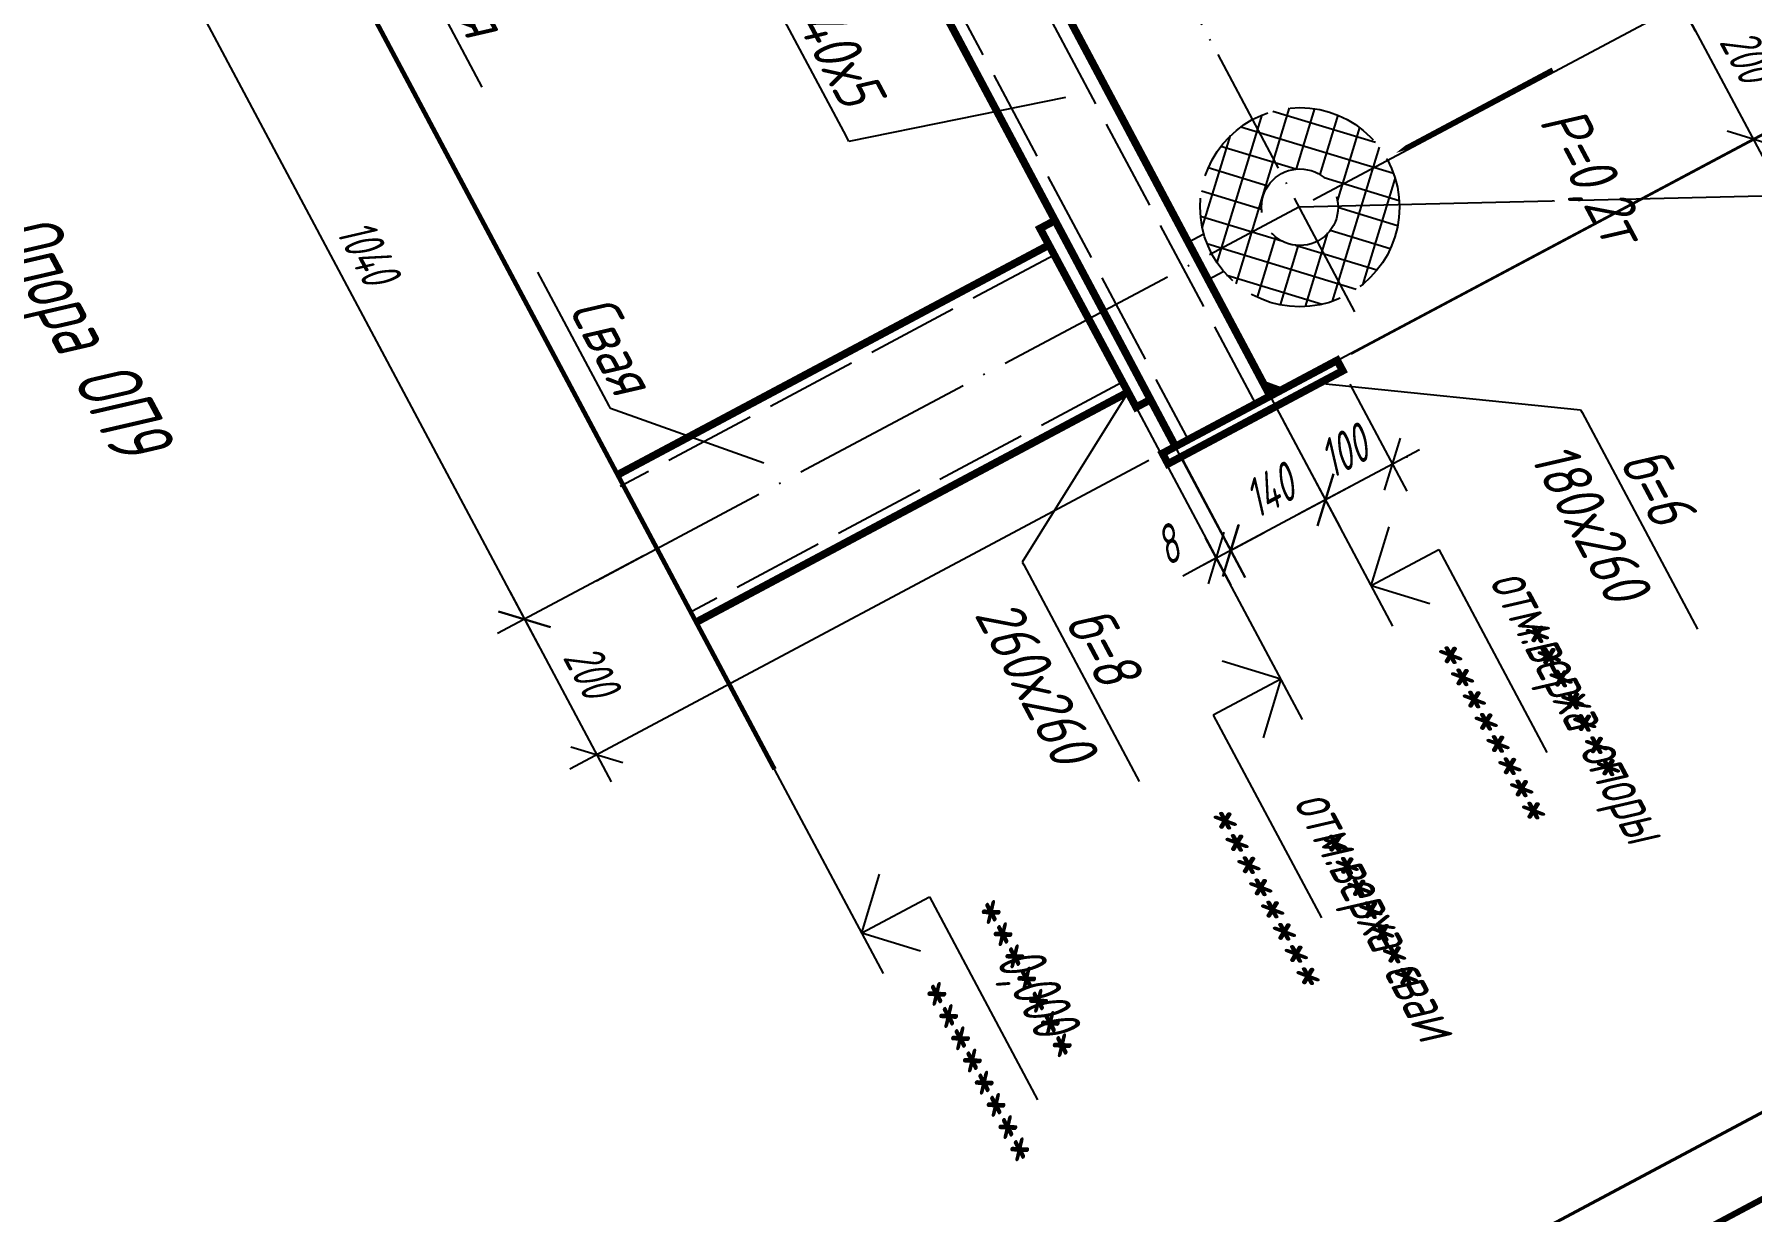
# Model space of a CAD drawing. Extents: x 5370511 to 5386565, y 1010429 to 1053793.
# Drawn here: x 5379063.2 to 5379175.2, y 1041357.9 to 1041434.7 of the extents above; entities that cross this region are included whole.
import ezdxf
from ezdxf import colors
from ezdxf.entities.mleader import LeaderData, LeaderLine
from ezdxf.enums import TextEntityAlignment as Align
from ezdxf.math import Vec2, Vec3

# ---------------------------------------------------------------- set-up
doc = ezdxf.new("R2010")
doc.units = 0
doc.header["$PDMODE"] = 32
doc.header["$PDSIZE"] = 0.3
doc.linetypes.add('ACAD_ISO02W100', pattern=[15, 12, -3])
doc.linetypes.add('ACAD_ISO04W100', pattern=[30, 24, -3, 0, -3])
doc.layers.get('0').update_dxf_attribs({"linetype": 'CONTINUOUS'})
doc.layers.get('DEFPOINTS').update_dxf_attribs({"linetype": 'CONTINUOUS'})
doc.layers.add('Строения', color=7, linetype='CONTINUOUS')
doc.styles.add('ГОСТ_НИПИ', font='gost_nipi.shx', dxfattribs={"oblique": 15})
doc.styles.add('ГОСТ_НИПИ_разм', font='gost_nipi.shx', dxfattribs={"width": 0.8, "oblique": 15, "height": 2.5})
doc.linetypes.add('земля', pattern='A,15,[35,ESKDSHAPES.SHX,S=1,R=0,X=0,Y=0],0.1', length=15.1)
doc.linetypes.add('Сварка1', pattern='A,2,[34,ESKDSHAPES.SHX,S=2,R=0,X=0,Y=0],0.1', length=2.1)
doc.linetypes.add('Сварка3', pattern='A,2,[33,ESKDSHAPES.SHX,S=2,R=0,X=0,Y=0],2', length=4)
doc.dimstyles.new('Лист М20', dxfattribs={"dimtxt": 2.5, "dimasz": 2.5, "dimexe": 2, "dimexo": 1, "dimgap": 1, "dimtad": 1, "dimdec": 0, "dimlfac": 20, "dimzin": 0, "dimdsep": 46, "dimtxsty": 'ГОСТ_НИПИ_разм', "dimblk": 'OBLIQUE', "dimcen": 0.09, "dimdle": 2, "dimaunit": 1, "dimadec": 0, "dimazin": 0, "dimtfac": 1, "dimtdec": 0, "dimtofl": 0, "dimtmove": 1, "dimatfit": 3, "dimldrblk": 'NONE', "dimfxl": 1, "dimtolj": 1, "dimtzin": 0, "dimarcsym": 0})

# ---------------------------------------------------------------- blocks, each defined once
blk = doc.blocks.new('*U427')
at = {"lineweight": 50, "const_width": 0.4}
blk.add_lwpolyline([(-420, 297), (0, 297), (0, 0), (-420, 0)], close=True, dxfattribs=at)
at = {"lineweight": 50}
blk.add_lwpolyline([(-400, 5), (-5, 5), (-5, 292), (-400, 292)], close=True, dxfattribs=at)
at = {"style": 'ГОСТ_НИПИ', "oblique": 15}
blk.add_attdef('СКВОЗНАЯ_НУМЕРАЦИЯ', text='', height=3, dxfattribs=at).set_placement((-10, 288.5), align=Align.MIDDLE_CENTER)
at = {"style": 'ГОСТ_НИПИ', "oblique": 15, "width": 0.8}
for tag, p in [('ДАТА_СОГЛ_1', (-406.75, 146)), ('ДАТА_СОГЛ_2', (-401.75, 146)), ('ФАМИЛИЯ_СОГЛ_1', (-406.75, 111)), ('ФАМИЛИЯ_СОГЛ_2', (-401.75, 111)), ('ХАРАКТЕР_РАБОТЫ_СОГЛ_1', (-406.75, 91)), ('ХАРАКТЕР_РАБОТЫ_СОГЛ_2', (-401.75, 91))]:
    blk.add_attdef(tag, p, '', height=3, rotation=90, dxfattribs=at)
at = {"style": 'ГОСТ_НИПИ', "oblique": 15}
for tag, width, p in [('ОБОЗНАЧЕНИЕ_ДОКУМЕНТА', 0.8, (-65, 55)), ('НАИМЕНОВАНИЕ_ПРОЕКТА', 0.8, (-65, 42.5)), ('НАИМЕНОВАНИЕ_ОБЪЕКТА', 0.8, (-90, 27.5)), ('СТАДИЯ', 0.8, (-47.5, 25)), ('ЛИСТ', 0.8, (-32.5, 25)), ('ЛИСТОВ', 0.8, (-15, 25)), ('НАИМЕНОВАНИЕ_ЧЕРТЕЖА', 0.8, (-90, 12.5)), ('ПРЕДПРИЯТИЕ', 0.7, (-30.48, 12.55))]:
    blk.add_attdef(tag, text='', height=3, dxfattribs=dict(at, width=width)).set_placement(p, align=Align.MIDDLE_CENTER)
at = {"style": 'ГОСТ_НИПИ', "oblique": 15, "width": 0.8}
blk.add_attdef('РАЗРАБ', text='', height=3, dxfattribs=at).set_placement((-189.18, 32.18), align=Align.MIDDLE_LEFT)
for tag, p in [('ФАМИЛИЯ_5', (-169, 31)), ('ДАТА_1', (-134, 31)), ('ХАРАКТЕР_РАБОТЫ_1', (-189, 26)), ('ФАМИЛИЯ_1', (-169, 26)), ('ДАТА_2', (-134, 26)), ('ХАРАКТЕР_РАБОТЫ_2', (-189, 20.72)), ('ФАМИЛИЯ_2', (-169.15, 20.71)), ('ДАТА_3', (-134, 20.72)), ('ХАРАКТЕР_РАБОТЫ_3', (-189, 16)), ('ФАМИЛИЯ_3', (-169.01, 15.99)), ('ДАТА_4', (-134, 16)), ('ФАМИЛИЯ_6', (-169, 11)), ('ДАТА_5', (-134, 11)), ('ХАРАКТЕР_РАБОТЫ_4', (-189, 6)), ('ФАМИЛИЯ_4', (-169, 6)), ('ДАТА_6', (-134, 6))]:
    blk.add_attdef(tag, p, '', height=3, dxfattribs=at)
at = {"style": 'ГОСТ_НИПИ', "oblique": 15, "width": 0.8, "flags": 8}
blk.add_attdef('НКОНТР', text='', height=3, dxfattribs=at).set_placement((-189.36, 12.34), align=Align.MIDDLE_LEFT)
at = {"style": 'ГОСТ_НИПИ', "oblique": 15, "width": 0.8}
blk.add_attdef('ФОРМАТ', text='', height=3, dxfattribs=at).set_placement((-38.94, 0.42), align=Align.BOTTOM_CENTER)
blk = doc.blocks.new('*U808')
at = {"ltscale": 100}
for p, q in [((0, 0), (0, 5)), ((0, 0), (-2.83, 2.83)), ((0, 0), (2.83, 2.83)), ((3, 0), (-14.68, 0))]:
    blk.add_line(p, q, dxfattribs=at)
at = {"color": 1, "ltscale": 0.35, "insert": (6.76, 9.9), "char_height": 3, "attachment_point": 1, "style": 'ГОСТ_НИПИ', "bg_fill": 3, "box_fill_scale": 1.5, "bg_fill_color": 256, "bg_fill_transparency": 0}
blk.add_mtext_dynamic_manual_height_columns('{\\C255;\\c16777215;*******}', width=12.6457, gutter_width=12.5, heights=[0], dxfattribs=at)
at = {"color": 1, "ltscale": 0.35, "insert": (5.31, 4.26), "char_height": 3, "attachment_point": 1, "style": 'ГОСТ_НИПИ'}
blk.add_mtext_dynamic_manual_height_columns('{\\C255;\\c16777215;********}', width=16.2559, gutter_width=12.5, heights=[3.52], dxfattribs=at)
at = {"style": 'ГОСТ_НИПИ', "oblique": 15, "width": 0.8}
blk.add_attdef('СУФФИКС', (5.39, 1.08), '', height=3, dxfattribs=at)
at = {"ltscale": 100}
blk.add_line((0, 5), (15, 5), dxfattribs=at)
at = {"style": 'ГОСТ_НИПИ', "oblique": 15, "width": 0.8}
blk.add_attdef('УРОВЕНЬ', text='', height=3, rotation=360, dxfattribs=at).set_placement((13.17, 7.98, -1), align=Align.MIDDLE)
blk = doc.blocks.new('_None')
blk = doc.blocks.new('_Oblique')
at = {"color": 0, "linetype": 'ByBlock', "lineweight": -2}
blk.add_line((-0.5, -0.5), (0.5, 0.5), dxfattribs=at)
blk = doc.blocks.new('*D829')
at = {"color": 0, "lineweight": -2, "transparency": 16777216}
for p, q in [((5379171.55, 1041434.96), (5379157.43, 1041461.45)), ((5379127.75, 1041443.37), (5379160.14, 1041460.63)), ((5379146.6, 1041423.94), (5379172.37, 1041437.67))]:
    blk.add_line(p, q, dxfattribs=at)
at = {"layer": 'DEFPOINTS', "color": 0, "lineweight": 15, "transparency": 16777216}
for p in [(5379158.37, 1041459.69), (5379126.87, 1041442.9), (5379145.72, 1041423.47)]:
    blk.add_point(p, dxfattribs=at)
at = {"color": 0, "lineweight": -2, "transparency": 16777216, "xscale": 2.5, "yscale": 2.5, "zscale": 2.5}
for p, rotation in [((5379158.37, 1041459.69), 118.0491553040555), ((5379170.6, 1041436.73), 298.0491553040555)]:
    blk.add_blockref('_Oblique', p, dxfattribs=dict(at, rotation=rotation))
at = {"color": 0, "transparency": 16777216, "insert": (5379166.47, 1041449.26), "char_height": 2.5, "attachment_point": 5, "rotation": 298.0492, "style": 'ГОСТ_НИПИ_разм'}
blk.add_mtext('\\A1;520', dxfattribs=at)
blk = doc.blocks.new('*D830')
at = {"color": 0, "lineweight": -2, "transparency": 16777216}
for p, q in [((5379146.6, 1041423.94), (5379172.37, 1041437.67)), ((5379169.66, 1041438.49), (5379176.23, 1041426.17)), ((5379144.67, 1041411.62), (5379177.06, 1041428.87))]:
    blk.add_line(p, q, dxfattribs=at)
at = {"layer": 'DEFPOINTS', "color": 0, "lineweight": 15, "transparency": 16777216}
for p in [(5379175.29, 1041427.93), (5379145.72, 1041423.47), (5379143.79, 1041411.15)]:
    blk.add_point(p, dxfattribs=at)
at = {"color": 0, "lineweight": -2, "transparency": 16777216, "xscale": 2.5, "yscale": 2.5, "zscale": 2.5}
for p, rotation in [((5379170.6, 1041436.73), 118.0491553040555), ((5379175.29, 1041427.93), 298.0491553040555)]:
    blk.add_blockref('_Oblique', p, dxfattribs=dict(at, rotation=rotation))
at = {"color": 0, "transparency": 16777216, "insert": (5379174.93, 1041433.39), "char_height": 2.5, "attachment_point": 5, "rotation": 298.0492, "style": 'ГОСТ_НИПИ_разм'}
blk.add_mtext('\\A1;200', dxfattribs=at)
blk = doc.blocks.new('*U809')
at = {"ltscale": 100}
for p, q in [((0, 0), (0, 5)), ((0, 0), (-2.83, 2.83)), ((0, 0), (2.83, 2.83)), ((-3, 0), (25.64, 0))]:
    blk.add_line(p, q, dxfattribs=at)
at = {"color": 1, "ltscale": 0.35, "insert": (-2.26, 9.9), "char_height": 3, "attachment_point": 3, "style": 'ГОСТ_НИПИ', "bg_fill": 3, "box_fill_scale": 1.5, "bg_fill_color": 256, "bg_fill_transparency": 0}
blk.add_mtext_dynamic_manual_height_columns('{\\C255;\\c16777215;*******}', width=12.6457, gutter_width=12.5, heights=[0], dxfattribs=at)
at = {"color": 1, "ltscale": 0.35, "insert": (-5.31, 4.26), "char_height": 3, "attachment_point": 3, "style": 'ГОСТ_НИПИ'}
blk.add_mtext_dynamic_manual_height_columns('{\\C255;\\c16777215;********}', width=16.2559, gutter_width=12.5, heights=[3.52], dxfattribs=at)
at = {"style": 'ГОСТ_НИПИ', "oblique": 15, "width": 0.8}
blk.add_attdef('СУФФИКС', (-5.39, 1.08), '', height=3, dxfattribs=at)
at = {"ltscale": 100}
blk.add_line((0, 5), (-15, 5), dxfattribs=at)
at = {"style": 'ГОСТ_НИПИ', "oblique": 15, "width": 0.8}
blk.add_attdef('УРОВЕНЬ', text='', height=3, dxfattribs=at).set_placement((-8.67, 7.98, -1), align=Align.MIDDLE)
blk = doc.blocks.new('*D831')
at = {"color": 0, "lineweight": -2, "transparency": 16777216}
for p, q in [((5379111.71, 1041475.6), (5379149.64, 1041495.81)), ((5379146.94, 1041496.63), (5379182.68, 1041429.55)), ((5379149.07, 1041413.9), (5379183.51, 1041432.25))]:
    blk.add_line(p, q, dxfattribs=at)
at = {"layer": 'DEFPOINTS', "color": 0, "lineweight": 15, "transparency": 16777216}
for p in [(5379110.83, 1041475.13), (5379181.74, 1041431.31), (5379148.18, 1041413.43)]:
    blk.add_point(p, dxfattribs=at)
at = {"color": 0, "lineweight": -2, "transparency": 16777216, "xscale": 2.5, "yscale": 2.5, "zscale": 2.5}
for p, rotation in [((5379147.88, 1041494.87), 118.0491553040555), ((5379181.74, 1041431.31), 298.0491553040555)]:
    blk.add_blockref('_Oblique', p, dxfattribs=dict(at, rotation=rotation))
at = {"color": 0, "transparency": 16777216, "insert": (5379166.8, 1041464.15), "char_height": 2.5, "attachment_point": 5, "rotation": 298.0492, "style": 'ГОСТ_НИПИ_разм'}
blk.add_mtext('\\A1;1440', dxfattribs=at)
blk = doc.blocks.new('*D832')
at = {"color": 0, "lineweight": -2, "transparency": 16777216}
for p, q in [((5379148.99, 1041411.91), (5379152.71, 1041404.93)), ((5379144.62, 1041409.58), (5379148.34, 1041402.6)), ((5379153.54, 1041407.64), (5379145.63, 1041403.43))]:
    blk.add_line(p, q, dxfattribs=at)
at = {"layer": 'DEFPOINTS', "color": 0, "lineweight": 15, "transparency": 16777216}
for p in [(5379148.52, 1041412.8), (5379144.15, 1041410.47), (5379147.4, 1041404.37)]:
    blk.add_point(p, dxfattribs=at)
at = {"color": 0, "lineweight": -2, "transparency": 16777216, "xscale": 2.5, "yscale": 2.5, "zscale": 2.5}
for p, rotation in [((5379151.77, 1041406.7), 28.04915530994217), ((5379147.4, 1041404.37), 208.0491553099422)]:
    blk.add_blockref('_Oblique', p, dxfattribs=dict(at, rotation=rotation))
at = {"color": 0, "transparency": 16777216, "insert": (5379148.53, 1041407.52), "char_height": 2.5, "attachment_point": 5, "rotation": 28.0492, "style": 'ГОСТ_НИПИ_разм'}
blk.add_mtext('\\A1;100', dxfattribs=at)
blk = doc.blocks.new('*D833')
at = {"color": 0, "lineweight": -2, "transparency": 16777216}
for p, q in [((5379144.62, 1041409.58), (5379148.34, 1041402.6)), ((5379138.08, 1041406.97), (5379142.16, 1041399.31)), ((5379149.16, 1041405.31), (5379139.46, 1041400.14))]:
    blk.add_line(p, q, dxfattribs=at)
at = {"layer": 'DEFPOINTS', "color": 0, "lineweight": 15, "transparency": 16777216}
for p in [(5379144.15, 1041410.47), (5379137.61, 1041407.85), (5379141.22, 1041401.08)]:
    blk.add_point(p, dxfattribs=at)
at = {"color": 0, "lineweight": -2, "transparency": 16777216, "xscale": 2.5, "yscale": 2.5, "zscale": 2.5}
for p, rotation in [((5379147.4, 1041404.37), 28.04915530994217), ((5379141.22, 1041401.08), 208.0491553099422)]:
    blk.add_blockref('_Oblique', p, dxfattribs=dict(at, rotation=rotation))
at = {"color": 0, "transparency": 16777216, "insert": (5379143.69, 1041404.94), "char_height": 2.5, "attachment_point": 5, "rotation": 28.0492, "style": 'ГОСТ_НИПИ_разм'}
blk.add_mtext('\\A1;140', dxfattribs=at)
blk = doc.blocks.new('*U811')
at = {"ltscale": 100}
for p, q in [((3, 0), (-10.45, 0)), ((0, 0), (-2.83, -2.83)), ((0, 0), (0, -5)), ((0, 0), (2.83, -2.83))]:
    blk.add_line(p, q, dxfattribs=at)
at = {"color": 1, "ltscale": 0.35, "insert": (10, -0.1), "char_height": 3, "attachment_point": 1, "style": 'ГОСТ_НИПИ', "bg_fill": 3, "box_fill_scale": 1.5, "bg_fill_color": 256, "bg_fill_transparency": 0}
blk.add_mtext_dynamic_manual_height_columns('{\\C255;\\c16777215;*******}', width=12.6457, gutter_width=12.5, heights=[0], dxfattribs=at)
at = {"color": 1, "ltscale": 0.35, "insert": (5.31, -5.74), "char_height": 3, "attachment_point": 1, "style": 'ГОСТ_НИПИ'}
blk.add_mtext_dynamic_manual_height_columns('{\\C255;\\c16777215;********}', width=16.2559, gutter_width=12.5, heights=[3.52], dxfattribs=at)
at = {"style": 'ГОСТ_НИПИ', "oblique": 15, "width": 0.8}
blk.add_attdef('СУФФИКС', (5.39, -8.92), '', height=3, dxfattribs=at)
at = {"ltscale": 100}
blk.add_line((0, -5), (15, -5), dxfattribs=at)
at = {"style": 'ГОСТ_НИПИ', "oblique": 15, "width": 0.8}
blk.add_attdef('УРОВЕНЬ', text='', height=3, rotation=360, dxfattribs=at).set_placement((16.41, -2.02, -1), align=Align.MIDDLE)
blk = doc.blocks.new('*D834')
at = {"color": 0, "lineweight": -2, "transparency": 16777216}
for p, q in [((5379078.45, 1041446.6), (5379068.92, 1041441.53)), ((5379069.75, 1041444.23), (5379096.08, 1041394.82)), ((5379102.9, 1041400.72), (5379093.37, 1041395.64))]:
    blk.add_line(p, q, dxfattribs=at)
at = {"layer": 'DEFPOINTS', "color": 0, "lineweight": 15, "transparency": 16777216}
for p in [(5379079.33, 1041447.07), (5379103.78, 1041401.19), (5379095.14, 1041396.58)]:
    blk.add_point(p, dxfattribs=at)
at = {"color": 0, "lineweight": -2, "transparency": 16777216, "xscale": 2.5, "yscale": 2.5, "zscale": 2.5}
for p, rotation in [((5379070.69, 1041442.47), 118.0491553040555), ((5379095.14, 1041396.58), 298.0491553040555)]:
    blk.add_blockref('_Oblique', p, dxfattribs=dict(at, rotation=rotation))
at = {"color": 0, "transparency": 16777216, "insert": (5379084.9, 1041420.58), "char_height": 2.5, "attachment_point": 5, "rotation": 298.0492, "style": 'ГОСТ_НИПИ_разм'}
blk.add_mtext('\\A1;1040', dxfattribs=at)
blk = doc.blocks.new('*D835')
at = {"color": 0, "lineweight": -2, "transparency": 16777216}
for p, q in [((5379134.14, 1041412.12), (5379141.22, 1041398.81)), ((5379135.05, 1041412.6), (5379142.13, 1041399.3)), ((5379141.19, 1041401.06), (5379143.4, 1041402.24)), ((5379140.28, 1041400.58), (5379138.08, 1041399.4))]:
    blk.add_line(p, q, dxfattribs=at)
at = {"layer": 'DEFPOINTS', "color": 0, "lineweight": 15, "transparency": 16777216}
for p in [(5379133.67, 1041413), (5379134.58, 1041413.49), (5379140.28, 1041400.58)]:
    blk.add_point(p, dxfattribs=at)
at = {"color": 0, "lineweight": -2, "transparency": 16777216, "xscale": 2.5, "yscale": 2.5, "zscale": 2.5}
for p, rotation in [((5379141.19, 1041401.06), 208.0491553099422), ((5379140.28, 1041400.58), 28.04915530994217)]:
    blk.add_blockref('_Oblique', p, dxfattribs=dict(at, rotation=rotation))
at = {"color": 0, "transparency": 16777216, "insert": (5379137.02, 1041401.39), "char_height": 2.5, "attachment_point": 5, "rotation": 28.0492, "style": 'ГОСТ_НИПИ_разм'}
blk.add_mtext('\\A1;8', dxfattribs=at)
blk = doc.blocks.new('*D837')
at = {"color": 0, "lineweight": -2, "transparency": 16777216}
for p, q in [((5379135.88, 1041406.93), (5379098.09, 1041386.79)), ((5379102.9, 1041400.72), (5379093.37, 1041395.64)), ((5379094.2, 1041398.35), (5379100.79, 1041385.97))]:
    blk.add_line(p, q, dxfattribs=at)
at = {"layer": 'DEFPOINTS', "color": 0, "lineweight": 15, "transparency": 16777216}
for p in [(5379136.76, 1041407.4), (5379103.78, 1041401.19), (5379099.85, 1041387.74)]:
    blk.add_point(p, dxfattribs=at)
at = {"color": 0, "lineweight": -2, "transparency": 16777216, "xscale": 2.5, "yscale": 2.5, "zscale": 2.5}
for p, rotation in [((5379095.14, 1041396.58), 118.0491553040555), ((5379099.85, 1041387.74), 298.0491553040555)]:
    blk.add_blockref('_Oblique', p, dxfattribs=dict(at, rotation=rotation))
at = {"color": 0, "transparency": 16777216, "insert": (5379099.48, 1041393.22), "char_height": 2.5, "attachment_point": 5, "rotation": 298.0492, "style": 'ГОСТ_НИПИ_разм'}
blk.add_mtext('\\A1;200', dxfattribs=at)

msp = doc.modelspace()

# ---------------------------------------------------------------- linework, layer by layer
at = {"linetype": 'ACAD_ISO02W100', "ltscale": 0.5}
msp.add_line((5379129.705, 1041420.346), (5379101.384, 1041405.241), dxfattribs=at)
for points in [[(5379104.59, 1041471.804), (5379138.431, 1041408.291)], [(5379111.933, 1041468.607), (5379142.823, 1041410.631)]]:
    msp.add_lwpolyline(points, dxfattribs=at)
at = {"ltscale": 0.35}
msp.add_lwpolyline([(5379151.994, 1041427.007, 0, 2.256, 0), (5379157.431, 1041429.904, 0.275, 0.275, 0), (5379162.214, 1041432.453, 0.275, 0.275, 0)], format="xyseb", dxfattribs=at)
at = {"linetype": 'Сварка3', "ltscale": 0.4}
for points in [[(5379135.954, 1041410.9), (5379129.726, 1041422.589)], [(5379129.45, 1041420.825), (5379134.671, 1041411.112)]]:
    msp.add_lwpolyline(points, dxfattribs=at)
at = {"color": 253}
for points in [[(5379139.458, 1041421.715), (5379138.444, 1041421.175)], [(5379140.757, 1041419.276), (5379139.744, 1041418.736)]]:
    msp.add_lwpolyline(points, dxfattribs=at)
at = {"color": 253, "linetype": 'ACAD_ISO02W100', "ltscale": 0.5}
msp.add_circle((5379145.721, 1041423.468), 2.5, dxfattribs=at)
at = {"layer": 'Строения', "const_width": 0.5}
for points in [[(5379129.684, 1041422.566), (5379128.772, 1041422.081), (5379135.042, 1041410.414), (5379135.954, 1041410.9)], [(5379129.354, 1041421), (5379101.196, 1041405.997)]]:
    msp.add_lwpolyline(points, dxfattribs=at)

# ---------------------------------------------------------------- block references
at = {"rotation": 298.0491553101125}
msp.add_blockref('*U427', (5378975.472, 1041251.954), dxfattribs=at)

# ---------------------------------------------------------------- texts
at = {"ltscale": 0.35, "style": 'ГОСТ_НИПИ', "oblique": 15, "width": 0.8}
msp.add_text('Опора ОП9', height=4, rotation=298.04916, dxfattribs=at).set_placement((5379059.44, 1041421.294), align=Align.BOTTOM_LEFT)

# ---------------------------------------------------------------- dimensions: what is measured, and where the dimension line sits
for base, p1, p2, picture, middle in [((5379158.371, 1041459.687), (5379145.721, 1041423.468), (5379126.868, 1041442.902), '*D829', (5379166.474, 1041449.265)), ((5379095.137, 1041396.582), (5379079.332, 1041447.072), (5379103.78, 1041401.187), '*D834', (5379084.899, 1041420.583))]:
    dim = msp.add_linear_dim(base=base, p1=p1, p2=p2, angle=298.04916, dimstyle='Лист М20')
    dim.commit()
    dim.dimension.update_dxf_attribs({"geometry": picture, "text_midpoint": middle})

# ---------------------------------------------------------------- leaders
ml = msp.add_multileader_mtext('Standard')
ml.set_content('{\\f@Batang|b0|i0|c204|p18;\\Q0;□\\fMS Shell Dlg 2|b0|i0|c204|p0;\\H0.70833x;\\Q15; \\Fgost_ful|c204;\\H1.4118x;140х140х5}', color=256, style='ГОСТ_НИПИ')
ml.set_leader_properties()
ml.set_arrow_properties(name='NONE')
ml.build(insert=Vec2(0, 0))
ml.multileader.update_dxf_attribs({"text_left_attachment_type": 6, "text_right_attachment_type": 6, "dogleg_length": 0.36})
ctx = ml.context
ctx.base_point, ctx.char_height, ctx.landing_gap_size, ctx.plane_origin, ctx.plane_x_axis, ctx.plane_y_axis = Vec3(5379104.146, 1041450.583), 3, 0.5, Vec3(5379046.911, 1041504.811), Vec3(0.4702289, -0.8825445), Vec3(0.8825445, 0.4702289)
ctx.left_attachment, ctx.right_attachment, ctx.text_align_type = 6, 6, 1
notes = []
notes.append((ctx, [(1, (1, 1, 0), (5379116.305, 1041427.763), (-0.4702289, 0.8825445), 0.36, [(0, [(5379130.428, 1041430.623)], 0, [])])]))
ctx.mtext.insert, ctx.mtext.text_direction, ctx.mtext.rotation, ctx.mtext.width, ctx.mtext.alignment, ctx.mtext.flow_direction = Vec3(5379114.175, 1041439.416), Vec3(0.4702289, -0.8825445), 5.2019391, 34.35956, 2, 5
ml = msp.add_multileader_mtext('Standard')
ml.set_content('Свая', color=256, style='ГОСТ_НИПИ')
ml.set_leader_properties()
ml.set_arrow_properties(name='NONE')
ml.build(insert=Vec2(0, 0))
ml.multileader.update_dxf_attribs({"text_left_attachment_type": 6, "text_right_attachment_type": 6, "dogleg_length": 0.2, "arrow_head_size": 0.2})
ctx = ml.context
ctx.base_point, ctx.char_height, ctx.arrow_head_size, ctx.landing_gap_size, ctx.plane_origin, ctx.plane_x_axis, ctx.plane_y_axis = Vec3(5379087.715, 1041440.02), 3, 0.2, 0.2, Vec3(5379014.013, 1041428.848), Vec3(0.4702289, -0.8825445), Vec3(0.8825445, 0.4702289)
ctx.left_attachment, ctx.right_attachment = 6, 6
notes.append((ctx, [(1, (1, 1, 0), (5379087.621, 1041440.197), (0.4702289, -0.8825445), 0.2, [(0, [(5379085.652, 1041448.382)], 0, [])])]))
ctx.mtext.insert, ctx.mtext.text_direction, ctx.mtext.rotation, ctx.mtext.flow_direction = Vec3(5379090.986, 1041441.537), Vec3(0.4702289, -0.8825445), 5.2019391, 5
ml = msp.add_multileader_mtext('Standard')
ml.set_content('ось трассы', color=256, style='ГОСТ_НИПИ')
ml.set_leader_properties()
ml.set_arrow_properties(name='NONE')
ml.build(insert=Vec2(0, 0))
ml.multileader.update_dxf_attribs({"text_left_attachment_type": 6, "text_right_attachment_type": 6, "dogleg_length": 0.2, "arrow_head_size": 0.2})
ctx = ml.context
ctx.base_point, ctx.char_height, ctx.arrow_head_size, ctx.landing_gap_size, ctx.plane_origin, ctx.plane_x_axis, ctx.plane_y_axis = Vec3(5379181.478, 1041442.364), 3, 0.2, 0.2, Vec3(5379147.495, 1041486.733), Vec3(0.4702289, -0.8825445), Vec3(0.8825445, 0.4702289)
ctx.left_attachment, ctx.right_attachment = 6, 6
notes.append((ctx, [(0, (1, 1, 0), (5379181.384, 1041442.541), (0.4702289, -0.8825445), 0.2, [(0, [(5379172.37, 1041437.667)], 0, [])])]))
ctx.mtext.insert, ctx.mtext.text_direction, ctx.mtext.rotation, ctx.mtext.flow_direction = Vec3(5379184.977, 1041444.001), Vec3(0.4702289, -0.8825445), 5.2019391, 5
ml = msp.add_multileader_mtext('Standard')
ml.set_content('Свая', color=256, style='ГОСТ_НИПИ')
ml.set_leader_properties()
ml.set_arrow_properties(name='NONE')
ml.build(insert=Vec2(0, 0))
ml.multileader.update_dxf_attribs({"text_left_attachment_type": 6, "text_right_attachment_type": 6, "dogleg_length": 0.2, "arrow_head_size": 0.2})
ctx = ml.context
ctx.base_point, ctx.char_height, ctx.arrow_head_size, ctx.landing_gap_size, ctx.plane_origin, ctx.plane_x_axis, ctx.plane_y_axis = Vec3(5379096.45, 1041418.399), 3, 0.2, 0.2, Vec3(5379052.633, 1041383.687), Vec3(0.4702289, -0.8825445), Vec3(0.8825445, 0.4702289)
ctx.left_attachment, ctx.right_attachment, ctx.text_align_type = 6, 6, 2
notes.append((ctx, [(0, (1, 1, 0), (5379100.75, 1041410.329), (-0.4702289, 0.8825445), 0.2, [(0, [(5379110.746, 1041406.759)], 0, [])])]))
ctx.mtext.insert, ctx.mtext.text_direction, ctx.mtext.rotation, ctx.mtext.alignment, ctx.mtext.flow_direction = Vec3(5379103.739, 1041412.374), Vec3(0.4702289, -0.8825445), 5.2019391, 3, 5
for ctx, leaders in notes:
    for number, flags, end, landing, length, lines in leaders:
        leader = LeaderData()
        leader.index, (leader.has_last_leader_line, leader.has_dogleg_vector, leader.attachment_direction) = number, flags
        leader.last_leader_point, leader.dogleg_vector, leader.dogleg_length = Vec3(end), Vec3(landing), length
        for number, points, colour, breaks in lines:
            line = LeaderLine()
            line.index, line.vertices, line.color, line.breaks = number, Vec3.list(points), colors.encode_raw_color(colour), breaks
            leader.lines.append(line)
        ctx.leaders.append(leader)

# ---------------------------------------------------------------- next in the draw order: block references
at = {"linetype": 'ACAD_ISO02W100', "rotation": 298.0491553101125}
msp.add_blockref('*U808', (5379150.376, 1041398.781), dxfattribs=at).add_auto_attribs({'УРОВЕНЬ': 'отм.верха опоры'})
at = {"layer": 'Строения'}
ref = msp.add_blockref('*U809', (5379117.14, 1041376.111), dxfattribs=dict(at, xscale=-1, rotation=298.0491553101125))
ref.add_attrib('УРОВЕНЬ', '0,000', dxfattribs={"layer": '0', "height": 3, "rotation": 298.04916, "style": 'ГОСТ_НИПИ', "oblique": 15, "width": 0.8}).set_placement((5379128.261, 1041372.215, -1), align=Align.MIDDLE)

# ---------------------------------------------------------------- next in the draw order: hatches: boundary and pattern name
h = msp.add_hatch()
h.set_pattern_fill('ANSI37', color=253, scale=0.5, angle=-61.95084)
h.set_pattern_definition([(343.049155, (5380748.0551, 1043961.3003), (0.4628375, 1.5185314), []), (73.049155, (5380748.0551, 1043961.3003), (-1.5185314, 0.4628375), [])])
h.paths.add_polyline_path([(5379142.656, 1041429.219, 1), (5379148.769, 1041417.746, 1)])
h.paths.add_polyline_path([(5379146.888, 1041421.276, -1), (5379144.537, 1041425.689, -1)], flags=16)

# ---------------------------------------------------------------- next in the draw order: linework, layer by layer
at = {"linetype": 'ACAD_ISO04W100', "ltscale": 0.35}
msp.add_line((5379149.314, 1041416.649), (5379121.269, 1041469.36), dxfattribs=at)
at = {"linetype": 'ACAD_ISO04W100', "ltscale": 0.5}
msp.add_line((5379099.834, 1041399.096), (5379145.667, 1041423.5), dxfattribs=at)
at = {"linetype": 'ACAD_ISO02W100', "ltscale": 0.5}
msp.add_line((5379134.161, 1041412.052), (5379106.102, 1041397.117), dxfattribs=at)
at = {"linetype": 'Сварка1', "ltscale": 0.5}
msp.add_line((5379143.788, 1041411.145), (5379137.61, 1041407.854), dxfattribs=at)
at = {"ltscale": 0.5}
msp.add_line((5379152.736, 1041407.112), (5379152.718, 1041407.144), dxfattribs=at)
at = {"linetype": 'земля', "const_width": 0.3}
msp.add_lwpolyline([(5379072.949, 1041459.051), (5379111.449, 1041386.792)], dxfattribs=at)
at = {"ltscale": 0.5, "const_width": 0.5}
msp.add_lwpolyline([(5379143.399, 1041411.876), (5379144.46, 1041411.487)], dxfattribs=at)
at = {"color": 253, "linetype": 'ACAD_ISO02W100', "ltscale": 0.5}
msp.add_circle((5379145.721, 1041423.468), 6.5, dxfattribs=at)
at = {"layer": 'Строения', "const_width": 0.5}
for points in [[(5379109.948, 1041474.658), (5379109.948, 1041474.658), (5379103.77, 1041471.366), (5379137.61, 1041407.854), (5379143.788, 1041411.145), (5379112.898, 1041469.121)], [(5379134.513, 1041411.398), (5379106.458, 1041396.45)]]:
    msp.add_lwpolyline(points, dxfattribs=at)
msp.add_lwpolyline([(5379136.761, 1041407.401), (5379137.123, 1041406.721), (5379148.522, 1041412.795), (5379148.16, 1041413.475)], close=True, dxfattribs=at)

# ---------------------------------------------------------------- next in the draw order: dimensions: what is measured, and where the dimension line sits
for base, p1, p2, angle, picture, middle in [((5379181.743, 1041431.311), (5379110.83, 1041475.128), (5379148.184, 1041413.431), 298.04916, '*D831', (5379164.811, 1041463.09)), ((5379141.22, 1041401.078), (5379144.15, 1041410.466), (5379137.61, 1041407.854), 28.04916, '*D833', (5379144.751, 1041402.959))]:
    dim = msp.add_linear_dim(base=base, p1=p1, p2=p2, angle=angle, dimstyle='Лист М20')
    dim.commit()
    dim.dimension.update_dxf_attribs({"geometry": picture, "text_midpoint": middle, "dimtype": 160})
for base, p1, p2, angle, text, picture, middle in [((5379175.291, 1041427.931), (5379145.721, 1041423.468), (5379143.788, 1041411.145), 118.04916, '200', '*D830', (5379172.948, 1041432.329)), ((5379147.398, 1041404.37), (5379148.522, 1041412.795), (5379144.15, 1041410.466), 28.04916, '100', '*D832', (5379149.584, 1041405.534))]:
    dim = msp.add_linear_dim(base=base, p1=p1, p2=p2, angle=angle, text=text, dimstyle='Лист М20')
    dim.commit()
    dim.dimension.update_dxf_attribs({"geometry": picture, "text_midpoint": middle, "dimtype": 160})

# ---------------------------------------------------------------- next in the draw order: leaders
ml = msp.add_multileader_mtext('Standard')
ml.set_content('б=6\\P180х260', color=256, style='ГОСТ_НИПИ')
ml.set_leader_properties()
ml.set_arrow_properties(name='NONE')
ml.build(insert=Vec2(0, 0))
ml.multileader.update_dxf_attribs({"text_left_attachment_type": 6, "text_right_attachment_type": 6, "dogleg_length": 0.2, "arrow_head_size": 0.2})
ctx = ml.context
ctx.base_point, ctx.char_height, ctx.arrow_head_size, ctx.landing_gap_size, ctx.plane_origin, ctx.plane_x_axis, ctx.plane_y_axis = Vec3(5379164.141, 1041410.078), 3, 0.2, 0.2, Vec3(5379175.799, 1041434.044), Vec3(0.4702289, -0.8825445), Vec3(0.8825445, 0.4702289)
ctx.left_attachment, ctx.right_attachment, ctx.text_align_type = 6, 6, 1
notes = []
notes.append((ctx, [(1, (1, 1, 0), (5379164.047, 1041410.255), (0.4702289, -0.8825445), 0.2, [(0, [(5379147.008, 1041411.988)], 0, [])])]))
ctx.mtext.insert, ctx.mtext.text_direction, ctx.mtext.rotation, ctx.mtext.alignment, ctx.mtext.flow_direction = Vec3(5379170.368, 1041406.047), Vec3(0.4702289, -0.8825445), 5.2019391, 2, 5
for ctx, leaders in notes:
    for number, flags, end, landing, length, lines in leaders:
        leader = LeaderData()
        leader.index, (leader.has_last_leader_line, leader.has_dogleg_vector, leader.attachment_direction) = number, flags
        leader.last_leader_point, leader.dogleg_vector, leader.dogleg_length = Vec3(end), Vec3(landing), length
        for number, points, colour, breaks in lines:
            line = LeaderLine()
            line.index, line.vertices, line.color, line.breaks = number, Vec3.list(points), colors.encode_raw_color(colour), breaks
            leader.lines.append(line)
        ctx.leaders.append(leader)

# ---------------------------------------------------------------- next in the draw order: block references
at = {"linetype": 'ACAD_ISO02W100', "rotation": 298.0491553101125}
msp.add_blockref('*U811', (5379144.492, 1041392.679), dxfattribs=at).add_auto_attribs({'УРОВЕНЬ': 'отм.верха сваи'})

# ---------------------------------------------------------------- next in the draw order: dimensions: what is measured, and where the dimension line sits
dim = msp.add_linear_dim(base=(5379140.283, 1041400.578), p1=(5379134.575, 1041413.487), p2=(5379133.666, 1041412.998), angle=28.04916, text='8', dimstyle='Лист М20')
dim.commit()
dim.dimension.update_dxf_attribs({"geometry": '*D835', "text_midpoint": (5379138.077, 1041399.403), "dimtype": 160})
dim = msp.add_linear_dim(base=(5379099.851, 1041387.735), p1=(5379103.78, 1041401.187), p2=(5379136.761, 1041407.401), angle=298.04916, dimstyle='Лист М20')
dim.commit()
dim.dimension.update_dxf_attribs({"geometry": '*D837', "text_midpoint": (5379099.479, 1041393.217)})

# ---------------------------------------------------------------- next in the draw order: leaders
ml = msp.add_multileader_mtext('Standard')
ml.set_content('Проект. трубопровод \\PДу80 (3 шт.)', color=256, style='ГОСТ_НИПИ')
ml.set_leader_properties()
ml.set_arrow_properties(name='NONE')
ml.build(insert=Vec2(0, 0))
ml.multileader.update_dxf_attribs({"text_left_attachment_type": 6, "text_right_attachment_type": 6, "dogleg_length": 0.2, "arrow_head_size": 0.2})
ctx = ml.context
ctx.base_point, ctx.char_height, ctx.arrow_head_size, ctx.landing_gap_size, ctx.plane_origin, ctx.plane_x_axis, ctx.plane_y_axis = Vec3(5379184.287, 1041424.242), 3, 0.2, 0.2, Vec3(5379169.785, 1041366.371), Vec3(0.4702289, -0.8825445), Vec3(0.8825445, 0.4702289)
ctx.left_attachment, ctx.right_attachment, ctx.text_align_type = 6, 6, 1
notes = []
notes.append((ctx, [(1, (1, 1, 0), (5379184.193, 1041424.418), (0.4702289, -0.8825445), 0.2, [(0, [(5379145.713, 1041423.482)], 0, [])])]))
ctx.mtext.insert, ctx.mtext.text_direction, ctx.mtext.rotation, ctx.mtext.alignment, ctx.mtext.flow_direction = Vec3(5379195.745, 1041410.94), Vec3(0.4702289, -0.8825445), 5.2019391, 2, 5
ml = msp.add_multileader_mtext('Standard')
ml.set_content('б=8\\P260х260', color=256, style='ГОСТ_НИПИ')
ml.set_leader_properties()
ml.set_arrow_properties(name='NONE')
ml.build(insert=Vec2(0, 0))
ml.multileader.update_dxf_attribs({"text_left_attachment_type": 6, "text_right_attachment_type": 6, "dogleg_length": 0.2, "arrow_head_size": 0.2})
ctx = ml.context
ctx.base_point, ctx.char_height, ctx.arrow_head_size, ctx.landing_gap_size, ctx.plane_origin, ctx.plane_x_axis, ctx.plane_y_axis = Vec3(5379127.706, 1041400.134), 3, 0.2, 0.2, Vec3(5379146.004, 1041431.47), Vec3(0.4702289, -0.8825445), Vec3(0.8825445, 0.4702289)
ctx.left_attachment, ctx.right_attachment, ctx.text_align_type = 6, 6, 1
notes.append((ctx, [(1, (1, 1, 0), (5379127.612, 1041400.311), (0.4702289, -0.8825445), 0.2, [(0, [(5379134.517, 1041411.4)], 0, [])])]))
ctx.mtext.insert, ctx.mtext.text_direction, ctx.mtext.rotation, ctx.mtext.alignment, ctx.mtext.flow_direction = Vec3(5379134.197, 1041395.607), Vec3(0.4702289, -0.8825445), 5.2019391, 2, 5
for ctx, leaders in notes:
    for number, flags, end, landing, length, lines in leaders:
        leader = LeaderData()
        leader.index, (leader.has_last_leader_line, leader.has_dogleg_vector, leader.attachment_direction) = number, flags
        leader.last_leader_point, leader.dogleg_vector, leader.dogleg_length = Vec3(end), Vec3(landing), length
        for number, points, colour, breaks in lines:
            line = LeaderLine()
            line.index, line.vertices, line.color, line.breaks = number, Vec3.list(points), colors.encode_raw_color(colour), breaks
            leader.lines.append(line)
        ctx.leaders.append(leader)

# ---------------------------------------------------------------- next in the draw order: texts
at = {"ltscale": 0.35, "insert": (5379163.937, 1041430.49), "char_height": 3, "width": 4.32412, "attachment_point": 1, "rotation": 298.04916, "style": 'ГОСТ_НИПИ', "bg_fill": 3, "box_fill_scale": 1.5, "bg_fill_color": 256, "bg_fill_transparency": 0}
msp.add_mtext('Р=0,2т', dxfattribs=at)

doc.saveas('drawing.dxf')
